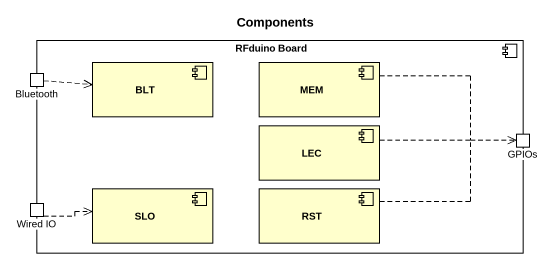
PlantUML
@startuml
title Components
component "RFduino Board" as RFduino_Board {
  port Bluetooth
  component BLT
  component MEM
  component LEC
  port GPIOs
  port "Wired IO" as Wired_IO
  component SLO
  component RST
}
Bluetooth .right.> BLT
MEM .right.> GPIOs
LEC .right.> GPIOs
Wired_IO .right.> SLO
RST .right.> GPIOs
@enduml
